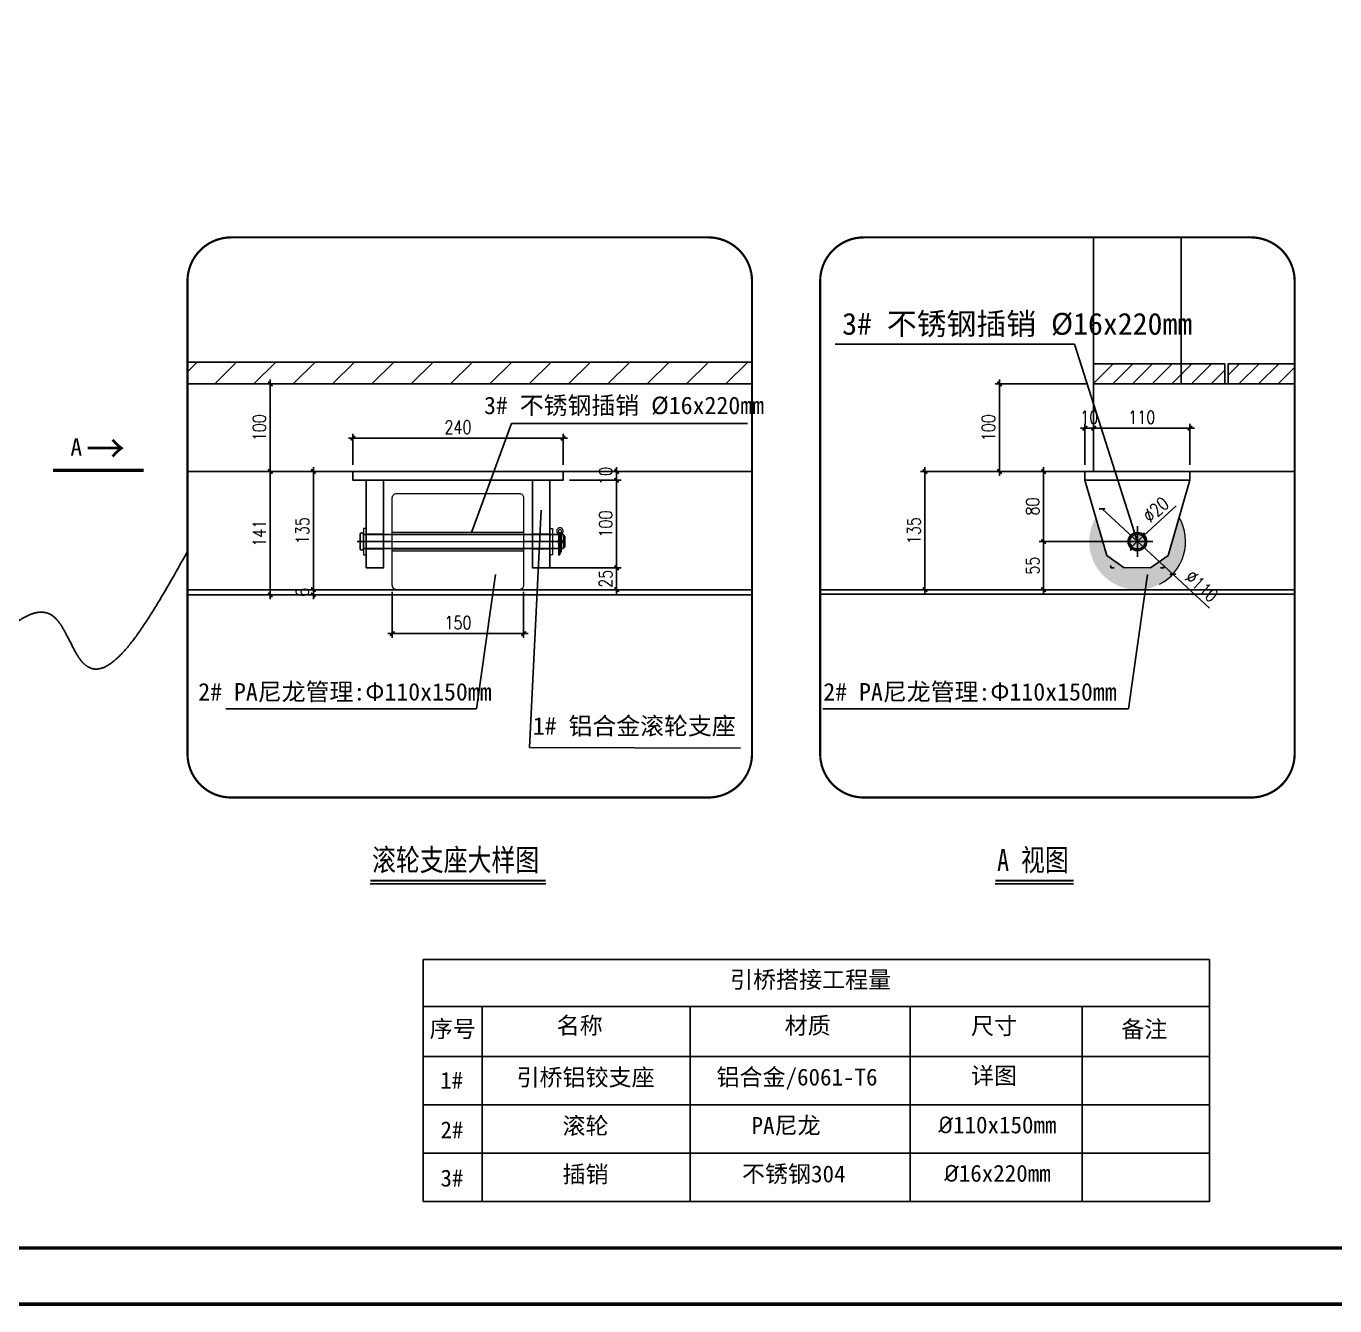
# Model space of a CAD drawing. Extents: x 8238 to 123366, y -35216 to 128109.
# Drawn here: x 26707 to 29696, y -4194 to -1270 of the extents above; entities that cross this region are included whole.
import ezdxf
from ezdxf import colors
from ezdxf.entities.mleader import LeaderData, LeaderLine
from ezdxf.math import Vec2, Vec3

# ---------------------------------------------------------------- set-up
doc = ezdxf.new("R2010")
doc.units = 0
doc.header["$LTSCALE"] = 1000
doc.header["$MEASUREMENT"] = 0
for name, pattern in [('CENTER', [2, 1.25, -0.25, 0.25, -0.25]), ('CENTER2', [28.575, 19.05, -3.175, 3.175, -3.175]), ('DASHED2', [9.525, 6.35, -3.175]), ('DIVIDEX2', [63.5, 25.4, -12.7, 0, -12.7, 0, -12.7])]:
    doc.linetypes.add(name, pattern=pattern)
for name, color, linetype in [('BS-Index symbol', 35, 'Continuous'), ('hjh文字', 7, 'Continuous'), ('HR-Aluminous', 4, 'Continuous'), ('HR-dimension', 9, 'Continuous'), ('HR-Indentifier', 6, 'Continuous'), ('HR-Longgu', 32, 'Continuous'), ('HR-Zhuliang', 3, 'Continuous'), ('HR-看线', 143, 'Continuous'), ('连接端梁', 130, 'Continuous'), ('铝横梁', 220, 'Continuous')]:
    doc.layers.add(name, color=color, linetype=linetype)
for name, color, linetype, lineweight in [('dim', 6, 'Continuous', 13), ('图框', 7, 'Continuous', 13), ('文本 @ 1 (1)', 3, 'Continuous', 13)]:
    doc.layers.add(name, color=color, linetype=linetype, lineweight=lineweight)
doc.styles.add('Arial', font='')
doc.styles.add('HZTXT', font='txtw.shx', dxfattribs={"width": 0.8, "bigfont": 'hztxtw.shx'})
doc.styles.get("Standard").update_dxf_attribs({"font": 'gbenor.shx', "bigfont": 'gbcbig.shx'})
doc.styles.add('宋体', font='')
doc.styles.add('工程字体', font='', dxfattribs={"width": 0.8})
doc.styles.get('Arial').set_extended_font_data('STXihei')
doc.styles.get('宋体').set_extended_font_data('SimSun')
doc.styles.get('工程字体').set_extended_font_data('SimSun')
doc.dimstyles.new('HR-A2-DIM10', dxfattribs={"dimscale": 10, "dimtxt": 3, "dimasz": 1, "dimexe": 1, "dimexo": 1.5, "dimgap": 1, "dimtad": 1, "dimdec": 1, "dimdsep": 46, "dimtxsty": 'HZTXT', "dimblk": 'ARCHTICK', "dimcen": 0, "dimdle": 1, "dimclrd": 256, "dimclre": 256, "dimclrt": 6, "dimadec": 1, "dimazin": 0, "dimtfac": 1, "dimtdec": 1, "dimtix": 1, "dimtmove": 2, "dimatfit": 3, "dimfxl": 15, "dimtolj": 1, "dimtzin": 0, "dimarcsym": 1})
doc.dimstyles.new('HR-BI-DIM5', dxfattribs={"dimscale": 6, "dimtxt": 5, "dimasz": 1, "dimexe": 1, "dimexo": 1.5, "dimgap": 2, "dimtad": 1, "dimdec": 1, "dimdsep": 46, "dimtxsty": 'HZTXT', "dimcen": 0, "dimdle": 1, "dimclrd": 256, "dimclre": 256, "dimclrt": 2, "dimadec": 1, "dimazin": 0, "dimtfac": 1, "dimtdec": 1, "dimtix": 1, "dimtmove": 2, "dimatfit": 3, "dimfxl": 1, "dimtfill": 1, "dimtolj": 1, "dimtzin": 0, "dimarcsym": 1})

# ---------------------------------------------------------------- blocks, each defined once
blk = doc.blocks.new('A$C71295326')
at = {"linetype": 'DASHED2'}
for p, q in [((-105, -71.5), (-85, -71.5)), ((105, -71.5), (85, -71.5)), ((-105, -88.5), (-85, -88.5)), ((105, -88.5), (85, -88.5))]:
    blk.add_line(p, q, dxfattribs=at)
at = {"color": 1, "linetype": 'CENTER', "ltscale": 0.16}
for p, q in [((-115, -80), (-75, -80)), ((115, -80), (75, -80))]:
    blk.add_line(p, q, dxfattribs=at)
for points in [[(-120, 0), (120, 0), (120, -10), (-120, -10)], [(-105, -10), (-85, -10), (-85, -110), (-105, -110)], [(85, -10), (105, -10), (105, -110), (85, -110)]]:
    blk.add_lwpolyline(points, close=True)
blk = doc.blocks.new('A$C0ed95738')
at = {"layer": '图框'}
h = blk.add_hatch(color=256, dxfattribs=at)
h.paths.add_polyline_path([(75, -63.5), (-75, -63.5), (-75, -65.6), (75, -65.6)])
h.paths.add_polyline_path([(75, -44.4), (-75, -44.4), (-75, -46.5), (75, -46.5)])
at = {"layer": '图框', "linetype": 'DASHED2', "ltscale": 0.5}
for p, q in [((-75, -44.4), (75, -44.4)), ((-75, -46.5), (75, -46.5)), ((-75, -63.5), (75, -63.5)), ((-75, -65.6), (75, -65.6))]:
    blk.add_line(p, q, dxfattribs=at)
at = {"layer": '图框', "color": 1, "linetype": 'CENTER', "ltscale": 0.5}
blk.add_line((-79.9, -55), (79.2, -55), dxfattribs=at)
at = {"layer": '图框'}
blk.add_lwpolyline([(-70, 0), (70, 0, -0.414214), (75, -5), (75, -105, -0.414214), (70, -110), (-70, -110, -0.414214), (-75, -105), (-75, -5, -0.414214)], format="xyb", close=True, dxfattribs=at)
blk = doc.blocks.new('A$C3ad6133d')
at = {"color": 7, "linetype": 'Continuous', "lineweight": 15}
for p, q in [((3.7, 30.4), (0, 30.4)), ((0, -16), (0, 30.4)), ((3.7, -16), (3.7, 30.4)), ((-3.7, 24), (-3.7, -16)), ((-3.7, 24), (0, 24))]:
    blk.add_line(p, q, dxfattribs=at)
at = {"color": 8, "linetype": 'Continuous', "lineweight": 15}
for p, q in [((-4.9, -18.6), (-2.4, -21.4)), ((-3.7, -16), (3.7, -16)), ((4.9, -18.6), (2.4, -21.4))]:
    blk.add_line(p, q, dxfattribs=at)
at = {"color": 7, "linetype": 'Continuous', "lineweight": 15}
for centre, radius, start, end in [((0, -24.1), 7.35, 131.3178, 48.6822), ((-7.1, -16), 3.47, 311.3178, 0), ((0, -24.1), 3.67, 131.3178, 48.6822), ((-7.1, -16), 7.14, 311.3178, 0), ((7.1, -16), 7.14, 180, 228.6822), ((7.1, -16), 3.47, 180, 228.6822)]:
    blk.add_arc(centre, radius, start, end, dxfattribs=at)
blk = doc.blocks.new('A$C1a92a842')
at = {"color": 4}
for p, q in [((-223, -143.5), (-223, -176.5)), ((-216, -143.5), (-216, -176.5)), ((-216, -144), (240, -144)), ((244, -148), (240, -144)), ((244, -148), (244, -172)), ((240, -176), (-216, -176)), ((240, -176), (244, -172))]:
    blk.add_line(p, q, dxfattribs=at)
blk.add_circle((233, -160), 4.5, dxfattribs=at)
for centre, start, end in [((-219.5, -143.5), 0, 180), ((-219.5, -176.5), 180, 0)]:
    blk.add_arc(centre, 3.5, start, end, dxfattribs=at)
at = {"layer": '图框', "color": 4}
blk.add_line((240, -144), (240, -176), dxfattribs=at)
at = {"layer": '图框', "color": 1, "linetype": 'CENTER', "ltscale": 0.1}
for p, q in [((227.5, -160), (238.5, -160)), ((233, -154.5), (233, -165.5))]:
    blk.add_line(p, q, dxfattribs=at)
at = {"layer": '图框', "color": 4}
for points in [[(-210, -130), (-216, -130), (-216, -190), (-210, -190)], [(210, -130), (216, -130), (216, -190), (210, -190)]]:
    blk.add_lwpolyline(points, close=True, dxfattribs=at)
at = {"layer": 'HR-dimension', "xscale": 2, "yscale": 2, "zscale": 2}
blk.add_blockref('A$C0ed95738', (0, -50), dxfattribs=at)
at = {"layer": 'HR-dimension', "rotation": 180}
blk.add_blockref('A$C3ad6133d', (233, -160), dxfattribs=at)
at = {"layer": 'HR-Longgu', "xscale": 2, "yscale": 2, "zscale": 2}
blk.add_blockref('A$C71295326', (0, 0), dxfattribs=at)
blk = doc.blocks.new('A$C43d96000')
for p, q in [((60, 0), (-60, 0)), ((-60, 0), (-60, -10)), ((60, -10), (60, 0)), ((-60, -10), (60, -10)), ((-60, -10), (-35, -95.8)), ((60, -10), (35, -95.8)), ((-15, -110), (-35, -95.8)), ((35, -95.8), (15, -110)), ((-30.9, -107.4), (-30, -110)), ((-26.5, -110), (-30, -110)), ((26.5, -110), (30, -110)), ((30.9, -107.4), (30, -110))]:
    blk.add_line(p, q)
at = {"color": 3, "linetype": 'CENTER2'}
for p, q in [((0, -97.6), (0, -62.4)), ((-17.6, -80), (17.6, -80))]:
    blk.add_line(p, q, dxfattribs=at)
blk.add_circle((0, -80), 10)
at = {"layer": '图框'}
blk.add_line((15, -110), (-15, -110), dxfattribs=at)
blk = doc.blocks.new('_ArchTick')
at = {"color": 0, "linetype": 'ByBlock', "const_width": 0.4}
blk.add_lwpolyline([(-0.5, -0.5), (0.5, 0.5)], dxfattribs=at)
blk = doc.blocks.new('*D530')
at = {"layer": 'Defpoints', "color": 0, "ltscale": 1.5, "transparency": 16777216}
for p in [(27453.6, -2287.8), (27265, -2569.8), (27528.6, -2569.8)]:
    blk.add_point(p, dxfattribs=at)
at = {"layer": 'HR-dimension', "lineweight": -2, "ltscale": 1.5, "transparency": 16777216}
for p, q in [((27438.6, -2287.8), (27255, -2287.8)), ((27265, -2277.8), (27265, -2579.8)), ((27513.6, -2569.8), (27255, -2569.8))]:
    blk.add_line(p, q, dxfattribs=at)
at = {"layer": 'HR-dimension', "lineweight": -2, "ltscale": 1.5, "transparency": 16777216, "xscale": 10, "yscale": 10, "zscale": 10}
for p, rotation in [((27265, -2287.8), 90), ((27265, -2569.8), 270)]:
    blk.add_blockref('_ArchTick', p, dxfattribs=dict(at, rotation=rotation))
at = {"layer": 'HR-dimension', "color": 6, "ltscale": 1.5, "transparency": 16777216, "insert": (27240, -2428.8), "char_height": 30, "attachment_point": 5, "rotation": 90, "style": 'HZTXT'}
blk.add_mtext('\\A1;141', dxfattribs=at)
blk = doc.blocks.new('*D588')
at = {"layer": 'Defpoints', "color": 0, "ltscale": 1.5, "transparency": 16777216}
for p in [(27363.3, -2557.8), (27532.4, -2557.8), (27543.6, -2569.8)]:
    blk.add_point(p, dxfattribs=at)
at = {"layer": 'HR-dimension', "lineweight": -2, "ltscale": 1.5, "transparency": 16777216}
for p, q in [((27517.4, -2557.8), (27353.3, -2557.8)), ((27528.6, -2569.8), (27353.3, -2569.8)), ((27363.3, -2557.8), (27363.3, -2547.8)), ((27363.3, -2569.8), (27363.3, -2557.8)), ((27363.3, -2569.8), (27363.3, -2579.8))]:
    blk.add_line(p, q, dxfattribs=at)
at = {"layer": 'HR-dimension', "lineweight": -2, "ltscale": 1.5, "transparency": 16777216, "xscale": 10, "yscale": 10, "zscale": 10}
for p, rotation in [((27363.3, -2557.8), 270), ((27363.3, -2569.8), 90)]:
    blk.add_blockref('_ArchTick', p, dxfattribs=dict(at, rotation=rotation))
at = {"layer": 'HR-dimension', "color": 6, "ltscale": 1.5, "transparency": 16777216, "insert": (27338.3, -2563.8), "char_height": 30, "attachment_point": 5, "rotation": 90, "style": 'HZTXT'}
blk.add_mtext('\\A1;6', dxfattribs=at)
blk = doc.blocks.new('*D531')
at = {"layer": 'Defpoints', "color": 0, "ltscale": 1.5, "transparency": 16777216}
for p in [(27363.3, -2287.8), (27468.6, -2287.8), (27543.6, -2557.8)]:
    blk.add_point(p, dxfattribs=at)
at = {"layer": 'HR-dimension', "lineweight": -2, "ltscale": 1.5, "transparency": 16777216}
for p, q in [((27453.6, -2287.8), (27353.3, -2287.8)), ((27363.3, -2567.8), (27363.3, -2277.8)), ((27528.6, -2557.8), (27353.3, -2557.8))]:
    blk.add_line(p, q, dxfattribs=at)
at = {"layer": 'HR-dimension', "lineweight": -2, "ltscale": 1.5, "transparency": 16777216, "xscale": 10, "yscale": 10, "zscale": 10}
for p, rotation in [((27363.3, -2287.8), 90), ((27363.3, -2557.8), 270)]:
    blk.add_blockref('_ArchTick', p, dxfattribs=dict(at, rotation=rotation))
at = {"layer": 'HR-dimension', "color": 6, "ltscale": 1.5, "transparency": 16777216, "insert": (27338.3, -2422.8), "char_height": 30, "attachment_point": 5, "rotation": 90, "style": 'HZTXT'}
blk.add_mtext('\\A1;135', dxfattribs=at)
blk = doc.blocks.new('*D532')
at = {"layer": 'Defpoints', "color": 0, "ltscale": 1.5, "transparency": 16777216}
for p in [(27933.6, -2211.6), (27453.6, -2287.8), (27933.6, -2287.8)]:
    blk.add_point(p, dxfattribs=at)
at = {"layer": 'HR-dimension', "lineweight": -2, "ltscale": 1.5, "transparency": 16777216}
for p, q in [((27443.6, -2211.6), (27943.6, -2211.6)), ((27453.6, -2272.8), (27453.6, -2201.6)), ((27933.6, -2272.8), (27933.6, -2201.6))]:
    blk.add_line(p, q, dxfattribs=at)
at = {"layer": 'HR-dimension', "lineweight": -2, "ltscale": 1.5, "transparency": 16777216, "xscale": 10, "yscale": 10, "zscale": 10, "rotation": 180}
blk.add_blockref('_ArchTick', (27453.6, -2211.6), dxfattribs=at)
at = {"layer": 'HR-dimension', "lineweight": -2, "ltscale": 1.5, "transparency": 16777216, "xscale": 10, "yscale": 10, "zscale": 10}
blk.add_blockref('_ArchTick', (27933.6, -2211.6), dxfattribs=at)
at = {"layer": 'HR-dimension', "color": 6, "ltscale": 1.5, "transparency": 16777216, "insert": (27693.6, -2186.6), "char_height": 30, "attachment_point": 5, "style": 'HZTXT'}
blk.add_mtext('\\A1;240', dxfattribs=at)
blk = doc.blocks.new('*D533')
at = {"layer": 'Defpoints', "color": 0, "ltscale": 1.5, "transparency": 16777216}
for p in [(27543.6, -2547.8), (27843.6, -2547.8), (27843.6, -2658.2)]:
    blk.add_point(p, dxfattribs=at)
at = {"layer": 'HR-dimension', "lineweight": -2, "ltscale": 1.5, "transparency": 16777216}
for p, q in [((27543.6, -2562.8), (27543.6, -2668.2)), ((27843.6, -2562.8), (27843.6, -2668.2)), ((27533.6, -2658.2), (27853.6, -2658.2))]:
    blk.add_line(p, q, dxfattribs=at)
at = {"layer": 'HR-dimension', "lineweight": -2, "ltscale": 1.5, "transparency": 16777216, "xscale": 10, "yscale": 10, "zscale": 10, "rotation": 180}
blk.add_blockref('_ArchTick', (27543.6, -2658.2), dxfattribs=at)
at = {"layer": 'HR-dimension', "lineweight": -2, "ltscale": 1.5, "transparency": 16777216, "xscale": 10, "yscale": 10, "zscale": 10}
blk.add_blockref('_ArchTick', (27843.6, -2658.2), dxfattribs=at)
at = {"layer": 'HR-dimension', "color": 6, "ltscale": 1.5, "transparency": 16777216, "insert": (27693.6, -2633.2), "char_height": 30, "attachment_point": 5, "style": 'HZTXT'}
blk.add_mtext('\\A1;150', dxfattribs=at)
blk = doc.blocks.new('*D589')
at = {"layer": 'Defpoints', "color": 0, "ltscale": 1.5, "transparency": 16777216}
for p in [(29145.5, -2188.9), (29125.5, -2287.8), (29145.5, -2287.8)]:
    blk.add_point(p, dxfattribs=at)
at = {"layer": 'HR-dimension', "lineweight": -2, "ltscale": 1.5, "transparency": 16777216}
for p, q in [((29125.5, -2272.8), (29125.5, -2178.9)), ((29145.5, -2272.8), (29145.5, -2178.9)), ((29125.5, -2188.9), (29115.5, -2188.9)), ((29125.5, -2188.9), (29145.5, -2188.9)), ((29145.5, -2188.9), (29155.5, -2188.9))]:
    blk.add_line(p, q, dxfattribs=at)
at = {"layer": 'HR-dimension', "lineweight": -2, "ltscale": 1.5, "transparency": 16777216, "xscale": 10, "yscale": 10, "zscale": 10}
blk.add_blockref('_ArchTick', (29125.5, -2188.9), dxfattribs=at)
at = {"layer": 'HR-dimension', "lineweight": -2, "ltscale": 1.5, "transparency": 16777216, "xscale": 10, "yscale": 10, "zscale": 10, "rotation": 180}
blk.add_blockref('_ArchTick', (29145.5, -2188.9), dxfattribs=at)
at = {"layer": 'HR-dimension', "color": 6, "ltscale": 1.5, "transparency": 16777216, "insert": (29135.5, -2163.9), "char_height": 30, "attachment_point": 5, "style": 'HZTXT'}
blk.add_mtext('\\A1;10', dxfattribs=at)
blk = doc.blocks.new('*D590')
at = {"layer": 'Defpoints', "color": 0, "ltscale": 1.5, "transparency": 16777216}
for p in [(29365.5, -2188.9), (29145.5, -2287.8), (29365.5, -2287.8)]:
    blk.add_point(p, dxfattribs=at)
at = {"layer": 'HR-dimension', "lineweight": -2, "ltscale": 1.5, "transparency": 16777216}
for p, q in [((29145.5, -2272.8), (29145.5, -2178.9)), ((29365.5, -2272.8), (29365.5, -2178.9)), ((29135.5, -2188.9), (29375.5, -2188.9))]:
    blk.add_line(p, q, dxfattribs=at)
at = {"layer": 'HR-dimension', "lineweight": -2, "ltscale": 1.5, "transparency": 16777216, "xscale": 10, "yscale": 10, "zscale": 10, "rotation": 180}
blk.add_blockref('_ArchTick', (29145.5, -2188.9), dxfattribs=at)
at = {"layer": 'HR-dimension', "lineweight": -2, "ltscale": 1.5, "transparency": 16777216, "xscale": 10, "yscale": 10, "zscale": 10}
blk.add_blockref('_ArchTick', (29365.5, -2188.9), dxfattribs=at)
at = {"layer": 'HR-dimension', "color": 6, "ltscale": 1.5, "transparency": 16777216, "insert": (29255.5, -2163.9), "char_height": 30, "attachment_point": 5, "style": 'HZTXT'}
blk.add_mtext('\\A1;110', dxfattribs=at)
blk = doc.blocks.new('*D591')
at = {"layer": 'Defpoints', "color": 0, "ltscale": 1.5, "transparency": 16777216}
for p in [(29145.5, -2287.8), (28760.2, -2557.8), (28928.8, -2557.8)]:
    blk.add_point(p, dxfattribs=at)
at = {"layer": 'HR-dimension', "lineweight": -2, "ltscale": 1.5, "transparency": 16777216}
for p, q in [((29130.5, -2287.8), (28750.2, -2287.8)), ((28760.2, -2277.8), (28760.2, -2567.8)), ((28913.8, -2557.8), (28750.2, -2557.8))]:
    blk.add_line(p, q, dxfattribs=at)
at = {"layer": 'HR-dimension', "lineweight": -2, "ltscale": 1.5, "transparency": 16777216, "xscale": 10, "yscale": 10, "zscale": 10}
for p, rotation in [((28760.2, -2287.8), 90), ((28760.2, -2557.8), 270)]:
    blk.add_blockref('_ArchTick', p, dxfattribs=dict(at, rotation=rotation))
at = {"layer": 'HR-dimension', "color": 6, "ltscale": 1.5, "transparency": 16777216, "insert": (28735.2, -2422.8), "char_height": 30, "attachment_point": 5, "rotation": 90, "style": 'HZTXT'}
blk.add_mtext('\\A1;135', dxfattribs=at)
blk = doc.blocks.new('*D592')
at = {"layer": 'Defpoints', "color": 0, "ltscale": 1.5, "transparency": 16777216}
for p in [(29031.1, -2447.8), (29245.5, -2447.8), (29130.5, -2557.8)]:
    blk.add_point(p, dxfattribs=at)
at = {"layer": 'HR-dimension', "lineweight": -2, "ltscale": 1.5, "transparency": 16777216}
for p, q in [((29230.5, -2447.8), (29021.1, -2447.8)), ((29031.1, -2567.8), (29031.1, -2437.8)), ((29115.5, -2557.8), (29021.1, -2557.8))]:
    blk.add_line(p, q, dxfattribs=at)
at = {"layer": 'HR-dimension', "lineweight": -2, "ltscale": 1.5, "transparency": 16777216, "xscale": 10, "yscale": 10, "zscale": 10}
for p, rotation in [((29031.1, -2447.8), 90), ((29031.1, -2557.8), 270)]:
    blk.add_blockref('_ArchTick', p, dxfattribs=dict(at, rotation=rotation))
at = {"layer": 'HR-dimension', "color": 6, "ltscale": 1.5, "transparency": 16777216, "insert": (29006.1, -2502.8), "char_height": 30, "attachment_point": 5, "rotation": 90, "style": 'HZTXT'}
blk.add_mtext('\\A1;55', dxfattribs=at)
blk = doc.blocks.new('*D534')
at = {"layer": 'Defpoints', "color": 0, "ltscale": 1.5, "transparency": 16777216}
for p in [(29031.1, -2287.8), (29130.5, -2287.8), (29265.5, -2447.8)]:
    blk.add_point(p, dxfattribs=at)
at = {"layer": 'HR-dimension', "lineweight": -2, "ltscale": 1.5, "transparency": 16777216}
for p, q in [((29115.5, -2287.8), (29021.1, -2287.8)), ((29031.1, -2457.8), (29031.1, -2277.8)), ((29250.5, -2447.8), (29021.1, -2447.8))]:
    blk.add_line(p, q, dxfattribs=at)
at = {"layer": 'HR-dimension', "lineweight": -2, "ltscale": 1.5, "transparency": 16777216, "xscale": 10, "yscale": 10, "zscale": 10}
for p, rotation in [((29031.1, -2287.8), 90), ((29031.1, -2447.8), 270)]:
    blk.add_blockref('_ArchTick', p, dxfattribs=dict(at, rotation=rotation))
at = {"layer": 'HR-dimension', "color": 6, "ltscale": 1.5, "transparency": 16777216, "insert": (29006.1, -2367.8), "char_height": 30, "attachment_point": 5, "rotation": 90, "style": 'HZTXT'}
blk.add_mtext('\\A1;80', dxfattribs=at)
blk = doc.blocks.new('*D535')
at = {"layer": 'Defpoints', "color": 0, "ltscale": 1.5, "transparency": 16777216}
for p in [(27265, -2087.8), (27453.6, -2087.8), (27453.6, -2287.8)]:
    blk.add_point(p, dxfattribs=at)
at = {"layer": 'HR-dimension', "lineweight": -2, "ltscale": 1.5, "transparency": 16777216}
for p, q in [((27438.6, -2087.8), (27255, -2087.8)), ((27265, -2297.8), (27265, -2077.8)), ((27438.6, -2287.8), (27255, -2287.8))]:
    blk.add_line(p, q, dxfattribs=at)
at = {"layer": 'HR-dimension', "lineweight": -2, "ltscale": 1.5, "transparency": 16777216, "xscale": 10, "yscale": 10, "zscale": 10}
for p, rotation in [((27265, -2087.8), 90), ((27265, -2287.8), 270)]:
    blk.add_blockref('_ArchTick', p, dxfattribs=dict(at, rotation=rotation))
at = {"layer": 'HR-dimension', "color": 6, "ltscale": 1.5, "transparency": 16777216, "insert": (27240, -2187.8), "char_height": 30, "attachment_point": 5, "rotation": 90, "style": 'HZTXT'}
blk.add_mtext('\\A1;100', dxfattribs=at)
blk = doc.blocks.new('*D536')
at = {"layer": 'Defpoints', "color": 0, "ltscale": 1.5, "transparency": 16777216}
for p in [(27903.6, -2507.8), (27903.6, -2557.8), (28056, -2557.8)]:
    blk.add_point(p, dxfattribs=at)
at = {"layer": 'HR-dimension', "lineweight": -2, "ltscale": 1.5, "transparency": 16777216}
for p, q in [((27918.6, -2507.8), (28066, -2507.8)), ((28056, -2507.8), (28056, -2497.8)), ((28056, -2507.8), (28056, -2557.8)), ((27918.6, -2557.8), (28066, -2557.8)), ((28056, -2557.8), (28056, -2567.8))]:
    blk.add_line(p, q, dxfattribs=at)
at = {"layer": 'HR-dimension', "lineweight": -2, "ltscale": 1.5, "transparency": 16777216, "xscale": 10, "yscale": 10, "zscale": 10}
for p, rotation in [((28056, -2507.8), 270), ((28056, -2557.8), 90)]:
    blk.add_blockref('_ArchTick', p, dxfattribs=dict(at, rotation=rotation))
at = {"layer": 'HR-dimension', "color": 6, "ltscale": 1.5, "transparency": 16777216, "insert": (28031, -2532.8), "char_height": 30, "attachment_point": 5, "rotation": 90, "style": 'HZTXT'}
blk.add_mtext('\\A1;25', dxfattribs=at)
blk = doc.blocks.new('*D537')
at = {"layer": 'Defpoints', "color": 0, "ltscale": 1.5, "transparency": 16777216}
for p in [(27933.6, -2307.8), (28056, -2307.8), (27888.6, -2507.8)]:
    blk.add_point(p, dxfattribs=at)
at = {"layer": 'HR-dimension', "lineweight": -2, "ltscale": 1.5, "transparency": 16777216}
for p, q in [((28056, -2517.8), (28056, -2297.8)), ((27948.6, -2307.8), (28066, -2307.8)), ((27903.6, -2507.8), (28066, -2507.8))]:
    blk.add_line(p, q, dxfattribs=at)
at = {"layer": 'HR-dimension', "lineweight": -2, "ltscale": 1.5, "transparency": 16777216, "xscale": 10, "yscale": 10, "zscale": 10}
for p, rotation in [((28056, -2307.8), 90), ((28056, -2507.8), 270)]:
    blk.add_blockref('_ArchTick', p, dxfattribs=dict(at, rotation=rotation))
at = {"layer": 'HR-dimension', "color": 6, "ltscale": 1.5, "transparency": 16777216, "insert": (28031, -2407.8), "char_height": 30, "attachment_point": 5, "rotation": 90, "style": 'HZTXT'}
blk.add_mtext('\\A1;100', dxfattribs=at)
blk = doc.blocks.new('*D538')
at = {"layer": 'Defpoints', "color": 0, "ltscale": 1.5, "transparency": 16777216}
for p in [(27933.6, -2287.8), (28056, -2287.8), (27933.6, -2307.8)]:
    blk.add_point(p, dxfattribs=at)
at = {"layer": 'HR-dimension', "lineweight": -2, "ltscale": 1.5, "transparency": 16777216}
for p, q in [((27948.6, -2287.8), (28066, -2287.8)), ((28056, -2287.8), (28056, -2277.8)), ((28056, -2307.8), (28056, -2287.8)), ((27948.6, -2307.8), (28066, -2307.8)), ((28056, -2307.8), (28056, -2317.8))]:
    blk.add_line(p, q, dxfattribs=at)
at = {"layer": 'HR-dimension', "lineweight": -2, "ltscale": 1.5, "transparency": 16777216, "xscale": 10, "yscale": 10, "zscale": 10}
for p, rotation in [((28056, -2287.8), 270), ((28056, -2307.8), 90)]:
    blk.add_blockref('_ArchTick', p, dxfattribs=dict(at, rotation=rotation))
at = {"layer": 'HR-dimension', "color": 6, "ltscale": 1.5, "transparency": 16777216, "insert": (28031, -2297.8), "char_height": 30, "attachment_point": 5, "rotation": 90, "style": 'HZTXT'}
blk.add_mtext('\\A1;10', dxfattribs=at)
blk = doc.blocks.new('*D593')
at = {"layer": 'Defpoints', "color": 0, "ltscale": 1.5, "transparency": 16777216}
for p in [(29164.8, -2373.1), (29326.2, -2522.6)]:
    blk.add_point(p, dxfattribs=at)
at = {"layer": 'HR-dimension', "lineweight": -2, "ltscale": 1.5, "transparency": 16777216}
for p in [(29164.8, -2373.1), (29410, -2600.2)]:
    blk.add_line(p, (29326.2, -2522.6), dxfattribs=at)
at = {"layer": 'HR-dimension', "lineweight": -2, "ltscale": 1.5, "transparency": 16777216, "xscale": 10, "yscale": 10, "zscale": 10}
for p, rotation in [((29164.8, -2373.1), 317.1871016274195), ((29326.2, -2522.6), 137.1871016274195)]:
    blk.add_blockref('_ArchTick', p, dxfattribs=dict(at, rotation=rotation))
at = {"layer": 'HR-dimension', "color": 6, "ltscale": 1.5, "transparency": 16777216, "insert": (29392.4, -2549.9), "char_height": 30, "attachment_point": 5, "rotation": 317.1871, "style": 'HZTXT'}
blk.add_mtext('\\A1;∅110', dxfattribs=at)
blk = doc.blocks.new('*U275')
blk.add_line((0, 0), (40.09, 0))
at = {"const_width": 0.5}
blk.add_lwpolyline([(0, 0.75), (40.09, 0.75)], dxfattribs=at)
at = {"style": '工程字体', "width": 0.8}
blk.add_attdef('图名标注', (0.42, 3), '', height=5, dxfattribs=at)
blk = doc.blocks.new('*U276')
blk.add_line((0, 0), (17.89, 0))
at = {"const_width": 0.5}
blk.add_lwpolyline([(0, 0.75), (17.89, 0.75)], dxfattribs=at)
at = {"style": '工程字体', "width": 0.8}
blk.add_attdef('图名标注', (0.42, 3), '', height=5, dxfattribs=at)
blk = doc.blocks.new('*D521')
at = {"layer": 'Defpoints', "color": 0, "ltscale": 1.5, "transparency": 16777216}
for p in [(29260.2, -2434.3), (29230.7, -2461.3)]:
    blk.add_point(p, dxfattribs=at)
at = {"layer": 'HR-dimension', "lineweight": -2, "ltscale": 1.5, "transparency": 16777216}
for p in [(29334.3, -2366.3), (29230.7, -2461.3)]:
    blk.add_line(p, (29260.2, -2434.3), dxfattribs=at)
at = {"layer": 'HR-dimension', "lineweight": -2, "ltscale": 1.5, "transparency": 16777216, "xscale": 10, "yscale": 10, "zscale": 10}
for p, rotation in [((29260.2, -2434.3), 222.5137023503129), ((29230.7, -2461.3), 42.51370235031289)]:
    blk.add_blockref('_ArchTick', p, dxfattribs=dict(at, rotation=rotation))
at = {"layer": 'HR-dimension', "color": 6, "ltscale": 1.5, "transparency": 16777216, "insert": (29287.8, -2375.1), "char_height": 30, "attachment_point": 5, "rotation": 42.5137, "style": 'HZTXT'}
blk.add_mtext('\\A1;∅20', dxfattribs=at)
blk = doc.blocks.new('*D597')
at = {"layer": 'Defpoints', "color": 0, "ltscale": 1.5, "transparency": 16777216}
for p in [(29145.5, -2087.8), (28930.5, -2287.8), (29145.5, -2287.8)]:
    blk.add_point(p, dxfattribs=at)
at = {"layer": 'HR-dimension', "lineweight": -2, "ltscale": 1.5, "transparency": 16777216}
for p, q in [((29130.5, -2087.8), (28920.5, -2087.8)), ((28930.5, -2077.8), (28930.5, -2297.8)), ((29130.5, -2287.8), (28920.5, -2287.8))]:
    blk.add_line(p, q, dxfattribs=at)
at = {"layer": 'HR-dimension', "lineweight": -2, "ltscale": 1.5, "transparency": 16777216, "xscale": 10, "yscale": 10, "zscale": 10}
for p, rotation in [((28930.5, -2087.8), 90), ((28930.5, -2287.8), 270)]:
    blk.add_blockref('_ArchTick', p, dxfattribs=dict(at, rotation=rotation))
at = {"layer": 'HR-dimension', "color": 6, "ltscale": 1.5, "transparency": 16777216, "insert": (28905.5, -2187.8), "char_height": 30, "attachment_point": 5, "rotation": 90, "style": 'HZTXT'}
blk.add_mtext('\\A1;100', dxfattribs=at)
blk = doc.blocks.new('dsgrgthth')
at = {"layer": 'hjh文字'}
for p, q in [((32551, -6739), (32551, -7107.8)), ((32551, -6739), (33748.1, -6739)), ((33748.1, -6739), (33748.1, -7107.8)), ((32551, -6810.7), (33748.1, -6810.7)), ((32640.7, -6810.7), (32640.7, -7107.8)), ((32957.4, -6810.7), (32957.4, -7107.8)), ((33292.2, -6810.7), (33292.2, -7107.8)), ((33554.1, -6810.7), (33554.1, -7107)), ((32551, -6886.5), (33748.1, -6886.5)), ((32551, -6960.3), (33748.1, -6960.3)), ((32551, -7034), (33748.1, -7034)), ((32551, -7107.8), (33748.1, -7107.8))]:
    blk.add_line(p, q, dxfattribs=at)
at = {"layer": 'hjh文字', "style": '宋体'}
for s, height, p in [('铝合金/6061-T6 ', 25.714, (32997.5, -6930.9)), ('PA尼龙', 25.71, (33050.9, -7004.6)), ('不锈钢304', 25.71, (33036.3, -7078.4))]:
    blk.add_text(s, height=height, dxfattribs=at).set_placement(p)
at = {"layer": 'hjh文字', "attachment_point": 5, "style": 'Arial'}
for s, insert, char_height, width in [('引桥搭接工程量', (33140.7, -6771.1), 25.71, 2128.883), ('序号', (32595.9, -6846), 25.71, 82.26), ('名称', (32789.2, -6840.9), 25.71, 765.263), ('材质', (33136.3, -6840.9), 25.71, 566.211), ('尺寸', (33420.1, -6841.5), 25.71, 462.715), ('备注', (33648.9, -6846.5), 25.71, 387.87), ('1#', (32594.2, -6923.1), 25.71, 82.26), ('引桥铝铰支座', (32798.1, -6919.9), 25.71, 870.528), ('详图', (33420.1, -6917.3), 25.71, 462.715), ('2#', (32594.7, -6998.4), 25.71, 82.26), ('滚轮', (32798.1, -6993.6), 25.71, 870.528), ('{\\fISOCPEUR|b0|i0|c0|p34;%%C}110x150mm', (33425.3, -6991.1), 25.714, 462.715), ('插销', (32798.1, -7067.4), 25.71, 870.528), ('{\\fISOCPEUR|b0|i0|c0|p34;%%C}16x220mm', (33425.3, -7064.8), 25.714, 462.715), ('3#', (32594.7, -7072.1), 25.71, 82.26)]:
    blk.add_mtext(s, dxfattribs=dict(at, insert=insert, char_height=char_height, width=width))

msp = doc.modelspace()

# ---------------------------------------------------------------- hatches: boundary and pattern name
h = msp.add_hatch()
h.set_pattern_fill('ANSI31', color=256, scale=20)
h.set_pattern_definition([(45, (-443143, -32336.19), (-44.901281, 44.901281), [])])
h.paths.add_polyline_path([(28365.25, -2087.82), (28365.25, -2037.82), (27075.79, -2037.82), (27075.79, -2087.82)])
h = msp.add_hatch()
h.set_pattern_fill('ANSI31', color=256, scale=10)
h.set_pattern_definition([(45, (1687.213, -19307.273), (-22.45064, 22.45064), [])])
h.paths.add_polyline_path([(29445.47, -2041.82), (29145.47, -2041.82), (29145.47, -2087.82), (29445.47, -2087.82)])
h = msp.add_hatch()
h.set_pattern_fill('ANSI31', color=256, scale=10)
h.set_pattern_definition([(45, (1256.96, -19307.273), (-22.45064, 22.45064), [])])
h.paths.add_polyline_path([(29604.63, -2041.82), (29452.47, -2041.82), (29452.47, -2087.82), (29604.63, -2087.82)])
at = {"layer": 'HR-dimension'}
h = msp.add_hatch(color=8, dxfattribs=at)
h.dxf.hatch_style = 1
h.paths.add_polyline_path([(29266.77, -2447.82, -1), (29224.17, -2447.82, -1)], flags=16)
h.paths.add_polyline_path([(29262.47, -2447.82, -1), (29228.47, -2447.82, -1)], flags=0)
edge = h.paths.add_edge_path()
edge.add_line((29340.69, -2392.75), (29315.38, -2479.51))
edge.add_line((29315.38, -2479.51), (29275.47, -2507.82))
edge.add_line((29275.47, -2507.82), (29215.47, -2507.82))
edge.add_line((29215.47, -2507.82), (29175.56, -2479.51))
edge.add_line((29175.56, -2479.51), (29150.25, -2392.75))
edge.add_arc((29245.47, -2447.82), 110, 149.95722, 390.04278)
at = {"layer": '图框'}
h = msp.add_hatch(color=256, dxfattribs=at)
edge = h.paths.add_edge_path(flags=17)
edge.add_arc((29245.47, -2447.82), 17, 0, 360)
edge = h.paths.add_edge_path()
edge.add_arc((29245.47, -2447.82), 21.3, 0, 360)

# ---------------------------------------------------------------- linework, layer by layer
for p, q in [((27075.79, -2037.82), (28365.25, -2037.82)), ((28365.25, -2087.82), (27075.79, -2087.82))]:
    msp.add_line(p, q)
at = {"layer": 'BS-Index symbol', "color": 1, "linetype": 'DIVIDEX2', "const_width": 5, "flags": 128}
for points in [[(27075.79, -2932.73), (27075.79, -1852.78, -0.4142136), (27175.79, -1752.78), (28265.25, -1752.78, -0.4142136), (28365.25, -1852.78), (28365.25, -2932.73, -0.4142136), (28265.25, -3032.73), (27175.79, -3032.73, -0.4142136)], [(28620.86, -1752.78), (29504.63, -1752.78, -0.4142136), (29604.63, -1852.78), (29604.63, -2932.73, -0.4142136), (29504.63, -3032.73), (28620.86, -3032.73, -0.4142136), (28520.86, -2932.73), (28520.86, -1852.78, -0.4142136)]]:
    msp.add_lwpolyline(points, format="xyb", close=True, dxfattribs=at)
at = {"layer": 'BS-Index symbol', "color": 1, "linetype": 'DIVIDEX2'}
msp.add_spline([(26575.76, -2734.4), (26771.73, -2620.64), (26832.42, -2719.67), (27075.79, -2470.75)], degree=3, dxfattribs=at)
at = {"layer": 'dim'}
msp.add_circle((29245.47, -2447.82), 21.3, dxfattribs=at)
at = {"layer": 'HR-Aluminous'}
msp.add_lwpolyline([(29345.47, -1752.78), (29345.47, -2087.82), (29145.47, -2087.82), (29145.47, -1752.78)], dxfattribs=at)
at = {"layer": 'HR-dimension'}
for points in [[(29445.47, -2041.82), (29145.47, -2041.82), (29145.47, -2087.82), (29445.47, -2087.82)], [(29604.63, -2041.82), (29452.47, -2041.82), (29452.47, -2087.82), (29604.63, -2087.82)]]:
    msp.add_lwpolyline(points, close=True, dxfattribs=at)
at = {"layer": 'HR-Zhuliang'}
msp.add_lwpolyline([(29604.63, -2287.82), (29145.47, -2287.82), (29145.47, -2087.82), (29604.63, -2087.82)], dxfattribs=at)
at = {"layer": 'HR-看线'}
for p, q in [((27075.79, -2557.82), (28365.25, -2557.82)), ((28365.25, -2569.82), (27075.79, -2569.82))]:
    msp.add_line(p, q, dxfattribs=at)
for points in [[(29604.63, -2557.82), (28520.86, -2557.82)], [(28520.86, -2567.82), (29604.63, -2567.82)]]:
    msp.add_lwpolyline(points, dxfattribs=at)
at = {"layer": '图框', "color": 3, "const_width": 7.5}
msp.add_lwpolyline([(26768.79, -2285.36), (26975.79, -2285.36)], dxfattribs=at)
at = {"layer": '图框'}
msp.add_circle((29245.47, -2447.82), 17, dxfattribs=at)
msp.add_arc((29245.47, -2447.82), 110, 297.42763, 30.04278, dxfattribs=at)
at = {"layer": '连接端梁', "color": 0, "const_width": 8}
for points in [[(23973.94, 2825.94), (32850.79, 2825.94), (32850.79, -4190.2), (23973.94, -4190.2)], [(24101.94, 2697.94), (32722.79, 2697.94), (32722.79, -4062.2), (24101.94, -4062.2)]]:
    msp.add_lwpolyline(points, close=True, dxfattribs=at)
at = {"layer": '铝横梁'}
for p, q in [((28365.25, -2087.82), (27075.79, -2087.82)), ((27075.79, -2287.82), (28365.25, -2287.82))]:
    msp.add_line(p, q, dxfattribs=at)

# ---------------------------------------------------------------- block references
at = {"xscale": 10, "yscale": 10, "zscale": 10}
for name, p, values in [('*U275', (27493.17, -3230.24), {'图名标注': '滚轮支座大样图'}), ('*U276', (28920.9, -3230.24), {'图名标注': 'A 视图'})]:
    msp.add_blockref(name, p, dxfattribs=at).add_auto_attribs(values)
at = {"layer": 'HR-Indentifier'}
msp.add_blockref('A$C1a92a842', (27693.6, -2287.82), dxfattribs=at)
at = {"layer": 'HR-Longgu', "xscale": 2, "yscale": 2, "zscale": 2}
msp.add_blockref('A$C43d96000', (29245.47, -2287.82), dxfattribs=at)
at = {"layer": '连接端梁', "color": 0, "xscale": 1.5, "yscale": 1.5, "zscale": 1.5}
msp.add_blockref('dsgrgthth', (-21212.18, 6705.59), dxfattribs=at)

# ---------------------------------------------------------------- texts
at = {"layer": 'hjh文字', "style": '宋体'}
for s, height, p in [('3# 不锈钢插销 %%C16x220mm', 50, (28571.06, -1975.27)), ('3# 不锈钢插销 %%C16x220mm', 40, (27753.09, -2156.68)), ('2# PA尼龙管理:Φ110x150mm', 40, (27100.42, -2811.1)), ('2# PA尼龙管理:Φ110x150mm', 40, (28528.06, -2811.1)), ('1# 铝合金滚轮支座', 40, (27864.45, -2889.14))]:
    msp.add_text(s, height=height, dxfattribs=at).set_placement(p)
at = {"layer": '图框', "color": 3, "insert": (26933.55, -2202.67), "char_height": 65.62, "width": 1477.2718, "attachment_point": 3, "style": '宋体'}
msp.add_mtext('→', dxfattribs=at)
at = {"layer": '文本 @ 1 (1)', "style": '宋体'}
msp.add_text('A', height=39.37, dxfattribs=at).set_placement((26808.43, -2251.54))

# ---------------------------------------------------------------- dimensions: what is measured, and where the dimension line sits
at = {"layer": 'HR-dimension', "ltscale": 1.5}
for base, p1, p2, picture, middle in [((27265.04, -2087.82), (27453.6, -2287.82), (27453.6, -2087.82), '*D535', (27240.04, -2187.82)), ((28930.49, -2287.82), (29145.47, -2087.82), (29145.47, -2287.82), '*D597', (28905.49, -2187.82)), ((27265.04, -2569.82), (27453.6, -2287.82), (27528.6, -2569.82), '*D530', (27240.04, -2428.82)), ((27363.26, -2287.82), (27543.6, -2557.82), (27468.6, -2287.82), '*D531', (27338.26, -2422.82)), ((28055.99, -2307.82), (27888.6, -2507.82), (27933.6, -2307.82), '*D537', (28030.99, -2407.82)), ((28055.99, -2287.82), (27933.6, -2307.82), (27933.6, -2287.82), '*D538', (28030.99, -2297.82)), ((28760.19, -2557.82), (29145.47, -2287.82), (28928.78, -2557.82), '*D591', (28735.19, -2422.82)), ((29031.14, -2287.82), (29265.47, -2447.82), (29130.47, -2287.82), '*D534', (29006.14, -2367.82)), ((29031.14, -2447.82), (29130.47, -2557.82), (29245.47, -2447.82), '*D592', (29006.14, -2502.82)), ((28055.99, -2557.82), (27903.6, -2507.82), (27903.6, -2557.82), '*D536', (28030.99, -2532.82)), ((27363.26, -2557.82), (27543.6, -2569.82), (27532.45, -2557.82), '*D588', (27338.26, -2563.82))]:
    dim = msp.add_linear_dim(base=base, p1=p1, p2=p2, angle=90, dimstyle='HR-A2-DIM10', override={"dimdec": 0, "dimlfac": 0.5}, dxfattribs=at)
    dim.commit()
    dim.dimension.update_dxf_attribs({"geometry": picture, "text_midpoint": middle})
for base, p1, p2, picture, middle in [((29145.47, -2188.87), (29125.47, -2287.82), (29145.47, -2287.82), '*D589', (29135.47, -2163.87)), ((29365.47, -2188.87), (29145.47, -2287.82), (29365.47, -2287.82), '*D590', (29255.47, -2163.87)), ((27933.6, -2211.57), (27453.6, -2287.82), (27933.6, -2287.82), '*D532', (27693.6, -2186.57)), ((27843.6, -2658.2), (27543.6, -2547.82), (27843.6, -2547.82), '*D533', (27693.6, -2633.2))]:
    dim = msp.add_linear_dim(base=base, p1=p1, p2=p2, dimstyle='HR-A2-DIM10', override={"dimdec": 0, "dimlfac": 0.5}, dxfattribs=at)
    dim.commit()
    dim.dimension.update_dxf_attribs({"geometry": picture, "text_midpoint": middle})
for p1, p2, picture, middle in [((29230.73, -2461.34), (29260.21, -2434.31), '*D521', (29287.76, -2375.14)), ((29164.78, -2373.07), (29326.16, -2522.58), '*D593', (29392.41, -2549.87))]:
    dim = msp.add_diameter_dim_2p(p1=p1, p2=p2, dimstyle='HR-A2-DIM10', override={"dimdec": 0, "dimlfac": 0.5}, dxfattribs=at)
    dim.commit()
    dim.dimension.update_dxf_attribs({"geometry": picture, "text_midpoint": middle})

# ---------------------------------------------------------------- leaders
ml = msp.add_multileader_mtext('Standard')
ml.set_content('', color=256)
ml.set_leader_properties()
ml.build(insert=Vec2(0, 0))
ctx = ml.context
ctx.base_point, ctx.plane_origin = Vec3(28551.34, -1996.91), Vec3(29194.51, -2249.41)
ctx.text_align_type = 2
notes = []
notes.append((ctx, [(0, (1, 1, 0), (29101.75, -1996.91), (-1, 0), 546.41, [(0, [(29245.47, -2447.82)], 0, [])])]))
ctx.mtext.insert, ctx.mtext.alignment, ctx.mtext.flow_direction = Vec3(28553.34, -1994.91), 3, 5
ml = msp.add_multileader_mtext('Standard')
ml.set_content('', color=256)
ml.set_leader_properties()
ml.build(insert=Vec2(0, 0))
ctx = ml.context
ctx.base_point, ctx.plane_origin = Vec3(28354.99, -2178.32), Vec3(27723.13, -2430.82)
notes.append((ctx, [(0, (1, 1, 0), (27815.89, -2178.32), (1, 0), 539.1, [(0, [(27723.13, -2430.82)], 0, [])])]))
ctx.mtext.insert, ctx.mtext.flow_direction = Vec3(28356.99, -2176.32), 5
at = {"layer": 'HR-dimension'}
for points in [[(27883.4, -2375.91), (27856.74, -2918.7), (28338.84, -2919.98)], [(27779.37, -2522.96), (27735.9, -2830.34), (27163.71, -2830.34)], [(29268.88, -2522.96), (29225.41, -2830.34), (28526.68, -2830.34)]]:
    msp.add_leader(points, dimstyle='HR-BI-DIM5', override={"dimgap": 2, "dimtad": 0}, dxfattribs=at)
for ctx, leaders in notes:
    for number, flags, end, landing, length, lines in leaders:
        leader = LeaderData()
        leader.index, (leader.has_last_leader_line, leader.has_dogleg_vector, leader.attachment_direction) = number, flags
        leader.last_leader_point, leader.dogleg_vector, leader.dogleg_length = Vec3(end), Vec3(landing), length
        for number, points, colour, breaks in lines:
            line = LeaderLine()
            line.index, line.vertices, line.color, line.breaks = number, Vec3.list(points), colors.encode_raw_color(colour), breaks
            leader.lines.append(line)
        ctx.leaders.append(leader)

doc.saveas('drawing.dxf')
